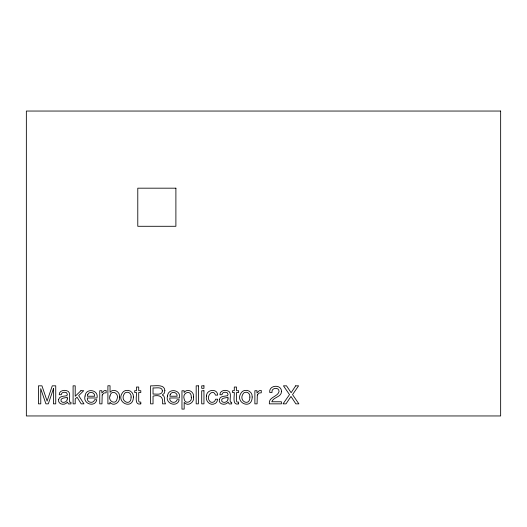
<?xml version="1.0" encoding="UTF-8"?>
<svg xmlns="http://www.w3.org/2000/svg" width="527" height="527" viewBox="0 0 527 527"><rect width="100%" height="100%" fill="white"/><g stroke="black" fill="none" stroke-linecap="round" stroke-linejoin="round"><path stroke-width="0.79" d="M53.464 388.643L53.411 403.853L55.737 403.853L55.737 385.823L52.272 385.823L47.127 401.067L41.949 385.823L38.451 385.823L38.451 403.853L40.783 403.853L40.717 388.643L45.902 403.853L48.319 403.853L53.464 388.643M191.288 397.2C192.612 402.075 184.858 404.657 184.206 399.15C181.723 392.358 191.624 389.216 191.288 397.2M109.991 395.948C107.706 401.047 115.788 405.25 116.987 399.242C119.642 393.379 111.289 388.979 109.991 395.948M119.471 397.029C120.505 402.253 113.371 407.187 109.932 402.173L109.932 403.853L107.897 403.853L107.897 385.757L110.044 385.757L110.044 392.305C113.397 387.839 120.512 391.811 119.471 397.029M133.403 397.002C133.311 410.757 114.675 402.417 122.837 392.292A5.428 5.428 0 0 1 126.006 390.448C129.965 389.46 133.845 392.977 133.403 397.002M206.505 396.008C205.075 400.942 210.181 406.324 215.023 403.557A4.512 4.512 0 0 0 217.012 401.462L217.651 399.202L215.503 399.202C215.247 401.179 213.409 402.786 211.38 402.259A2.707 2.707 0 0 1 209.588 400.994C205.51 396.528 213.053 387.918 215.503 395.125L217.651 395.125C217.565 388.089 206.288 389.4 206.505 396.008M252.189 397.002C252.09 410.757 233.454 402.417 241.616 392.292A5.428 5.428 0 0 1 244.791 390.448C248.744 389.46 252.631 392.977 252.189 397.002M85.084 396.021C82.429 403.781 95.077 407.938 96.797 399.729L94.623 399.729C93.556 404.104 86.448 402.648 87.344 397.984L96.981 397.984C99.089 389.631 85.605 387.635 85.084 396.021M167.527 396.021C164.872 403.781 177.527 407.938 179.239 399.729L177.072 399.729C175.998 404.104 168.89 402.648 169.793 397.984L179.424 397.984C181.538 389.631 168.047 387.635 167.527 396.021M193.541 396.989C194.7 402.173 187.823 407.16 184.18 402.378L184.18 409.097L181.967 409.097L181.967 390.77L184.114 390.77L184.114 392.51C187.316 387.806 194.516 391.785 193.541 396.989M162.402 390.915C162.448 395.586 155.755 393.755 153.034 394.084L153.034 387.918C155.748 388.34 162.283 386.258 162.402 390.915M58.616 399.538C57.588 404.604 65.019 405.823 67.423 402.114L68.47 403.932L70.98 403.913L70.98 402.285L69.663 402.147C68.615 398.629 71.817 391.693 66.415 390.606C63.477 389.802 58.971 390.975 59.222 394.723L61.284 394.723C61.336 392.068 64.729 391.785 66.567 392.76L67.37 394.4L66.843 395.678C64.103 396.409 59.353 395.863 58.616 399.538M219.324 399.538C218.297 404.604 225.721 405.823 228.125 402.114L229.179 403.932L231.682 403.913L231.682 402.285L230.365 402.147C229.317 398.629 232.519 391.693 227.124 390.606C224.179 389.802 219.68 390.975 219.924 394.723L221.986 394.723C222.045 392.068 225.431 391.785 227.275 392.76L228.079 394.4L227.545 395.678C224.805 396.409 220.062 395.863 219.324 399.538M281.49 391.482C281.464 397.22 273.421 396.989 271.8 401.765L281.405 401.765L281.405 403.853L269.337 403.853C268.408 396.851 277.663 396.989 279.046 391.581C279.132 386.587 270.99 387.681 272.011 392.51L269.765 392.51C268.533 384.855 281.622 383.952 281.49 391.482M131.098 397.068C131.302 407.022 119.24 401.185 124.346 393.801A3.004 3.004 0 0 1 126.348 392.351C129.22 391.528 131.467 394.341 131.098 397.068M249.877 397.068C250.081 407.022 238.026 401.185 243.125 393.801A3.004 3.004 0 0 1 245.127 392.351C248.006 391.528 250.246 394.341 249.877 397.068M164.879 390.685L164.213 393.333L162.336 394.993C165.761 396.238 163.851 400.5 165.089 403.05L165.57 403.853L162.573 403.853C163.37 396.805 160.149 394.532 153.034 396.12L153.034 403.853L150.59 403.853L150.59 385.823C154.852 386.232 164.622 383.636 164.879 390.685M67.311 398.946C67.489 401.949 62.72 403.735 61.027 401.212C60.019 397.305 65.19 398.333 67.311 397.167L67.311 398.946M228.013 398.946C228.191 401.949 223.422 403.735 221.735 401.212C220.721 397.305 225.892 398.333 228.013 397.167L228.013 398.946M102.192 394.973L101.968 403.853L99.755 403.853L99.755 390.705L101.856 390.705L101.856 392.977L104.201 390.652L106.151 390.474L106.151 392.806L103.951 393.01L102.192 394.973M257.308 394.973L257.084 403.853L254.877 403.853L254.877 390.705L256.972 390.705L256.972 392.977L259.324 390.652L261.273 390.474L261.273 392.806L259.067 393.01L257.308 394.973M87.713 394.683L87.403 396.232L94.708 396.232C95.143 392.147 88.977 390.843 87.713 394.683M170.155 394.683L169.852 396.232L177.158 396.232C177.586 392.147 171.427 390.843 170.155 394.683M295.68 385.823L291.115 392.72L286.51 385.823L283.454 385.823L289.507 394.611L283.045 403.853L285.996 403.853L290.99 396.442L295.851 403.853L298.881 403.853L292.538 394.611L298.592 385.823L295.68 385.823M80.888 390.705L75.216 396.291L75.216 385.823L73.095 385.823L73.095 403.853L75.216 403.853L75.216 398.919L77.067 397.226L81.171 403.853L83.991 403.853L78.675 395.632L83.714 390.705L80.888 390.705M140.808 403.853C134.102 405.797 136.809 395.856 136.473 392.51L134.695 392.51L134.695 390.705L136.473 390.705L136.473 387.035L138.706 387.035L138.706 390.705L140.808 390.705L140.808 392.51L138.706 392.51L138.706 401.093L139.174 402.015L140.808 402.114L140.808 403.853M238.619 403.853C231.913 405.797 234.62 395.856 234.291 392.51L232.506 392.51L232.506 390.705L234.291 390.705L234.291 387.035L236.524 387.035L236.524 390.705L238.619 390.705L238.619 392.51L236.524 392.51L236.524 401.093L236.985 402.015L238.619 402.114L238.619 403.853M500.65 111.045L26.35 111.045L26.35 415.955L500.65 415.955L500.65 111.045M175.893 188.179L137.784 188.179L137.784 226.287L175.893 226.287L175.893 188.179M198.396 385.823L196.182 385.823L196.182 403.853L198.396 403.853L198.396 385.823M203.956 385.823L201.709 385.823L201.709 388.327L203.956 388.327L203.956 385.823M203.956 390.77L201.709 390.77L201.709 403.853L203.956 403.853L203.956 390.77"/></g></svg>
